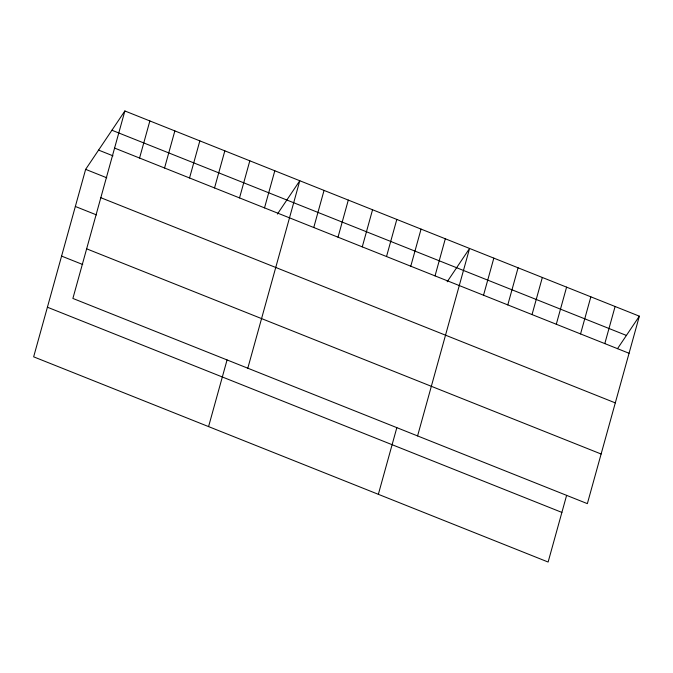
<?xml version="1.0" encoding="UTF-8"?>
<svg xmlns="http://www.w3.org/2000/svg" width="673" height="673" viewBox="0 0 673 673"><rect width="100%" height="100%" fill="white"/><g stroke="black" fill="none" stroke-linecap="round" stroke-linejoin="round"><path stroke-width="1.01" d="M124.875 110.969L72.886 298.442L587.361 503.64L639.35 316.167L124.875 110.969L85.639 169.36L33.65 356.833L548.125 562.031L566.616 495.37M139.572 158.046L149.86 120.938M164.557 168.014L174.854 130.899M189.55 177.975L199.839 140.867M214.536 187.944L224.832 150.836M239.529 197.912L249.818 160.805M264.514 207.881L274.811 170.765M208.571 426.606L227.062 359.937M247.807 368.207L299.796 180.734L277.402 214.064M313.761 227.516L324.05 190.409M338.014 237.19L348.303 200.083M362.267 246.865L372.556 209.757M386.521 256.539L396.809 219.432M410.774 266.214L421.062 229.106M435.027 275.888L445.316 238.772M378.352 494.319L396.834 427.658M417.58 435.919L469.569 248.446L447.175 281.785M483.534 295.228L493.831 258.121M507.787 304.903L518.084 267.795M532.04 314.577L542.337 277.469M556.293 324.251L566.59 287.144M580.555 333.926L590.844 296.818M604.808 343.6L615.097 306.493M617.511 348.673L639.35 316.167M111.928 130.242L626.403 335.432M114.587 148.077L629.062 353.275M98.586 150.096L113.005 155.842M85.639 169.36L106.788 177.798M100.824 197.702L615.299 402.891M75.351 206.468L96.491 214.906M86.64 248.825L601.124 454.014M61.588 256.093L82.737 264.523M47.413 307.216L561.888 512.414"/></g></svg>
